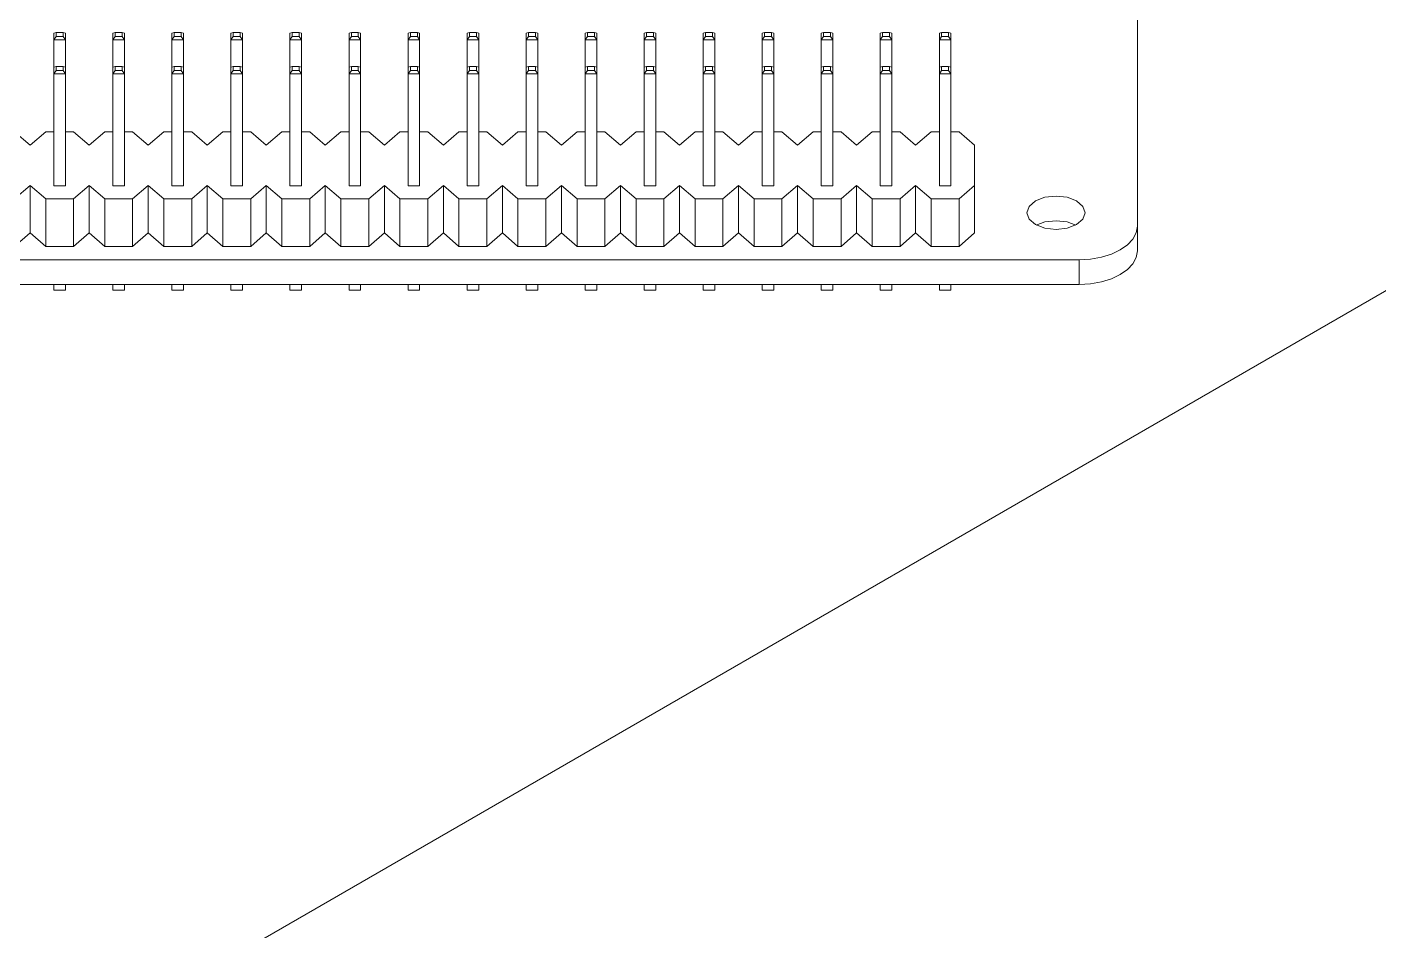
# Model space of a CAD drawing. Header units: millimetres. Extents: x -331 to 5585, y -2655 to 1513.
# Drawn here: x 4997 to 5055.1, y 722.7 to 761.6 of the extents above; entities that cross this region are included whole.
import ezdxf

# ---------------------------------------------------------------- set-up
doc = ezdxf.new("R2010")
doc.units = ezdxf.units.MM

msp = doc.modelspace()

# ---------------------------------------------------------------- linework, layer by layer
at = {"color": 7, "linetype": 'Continuous', "lineweight": 15}
for p, q in [((5156.335, 808.526), (5004.307, 720.762)), ((5044.742, 782.492), (5044.742, 753.051)), ((4998.122, 761.364), (4998.222, 761.388)), ((4998.122, 761.076), (4998.122, 761.364)), ((4998.222, 761.215), (4998.122, 761.076)), ((4998.622, 761.076), (4998.122, 761.076)), ((4998.122, 761.076), (4998.122, 759.898)), ((4998.222, 761.388), (4998.222, 761.215)), ((4998.222, 761.388), (4998.522, 761.388)), ((4998.522, 761.215), (4998.222, 761.215)), ((4998.622, 761.364), (4998.522, 761.388)), ((4998.522, 761.388), (4998.522, 761.215)), ((4998.522, 761.215), (4998.622, 761.076)), ((4998.622, 761.364), (4998.622, 761.076)), ((4998.622, 761.076), (4998.622, 759.898)), ((5000.662, 761.364), (5000.762, 761.388)), ((5000.662, 761.076), (5000.662, 761.364)), ((5000.762, 761.215), (5000.662, 761.076)), ((5001.162, 761.076), (5000.662, 761.076)), ((5000.662, 761.076), (5000.662, 759.898)), ((5000.762, 761.388), (5000.762, 761.215)), ((5000.762, 761.388), (5001.062, 761.388)), ((5001.062, 761.215), (5000.762, 761.215)), ((5001.162, 761.364), (5001.062, 761.388)), ((5001.062, 761.388), (5001.062, 761.215)), ((5001.062, 761.215), (5001.162, 761.076)), ((5001.162, 761.364), (5001.162, 761.076)), ((5001.162, 761.076), (5001.162, 759.898)), ((5003.202, 761.364), (5003.302, 761.388)), ((5003.202, 761.076), (5003.202, 761.364)), ((5003.302, 761.215), (5003.202, 761.076)), ((5003.702, 761.076), (5003.202, 761.076)), ((5003.202, 761.076), (5003.202, 759.898)), ((5003.302, 761.388), (5003.302, 761.215)), ((5003.302, 761.388), (5003.602, 761.388)), ((5003.602, 761.215), (5003.302, 761.215)), ((5003.702, 761.364), (5003.602, 761.388)), ((5003.602, 761.388), (5003.602, 761.215)), ((5003.602, 761.215), (5003.702, 761.076)), ((5003.702, 761.364), (5003.702, 761.076)), ((5003.702, 761.076), (5003.702, 759.898)), ((5005.742, 761.364), (5005.842, 761.388)), ((5005.742, 761.076), (5005.742, 761.364)), ((5005.842, 761.215), (5005.742, 761.076)), ((5006.242, 761.076), (5005.742, 761.076)), ((5005.742, 761.076), (5005.742, 759.898)), ((5005.842, 761.388), (5005.842, 761.215)), ((5005.842, 761.388), (5006.142, 761.388)), ((5006.142, 761.215), (5005.842, 761.215)), ((5006.242, 761.364), (5006.142, 761.388)), ((5006.142, 761.388), (5006.142, 761.215)), ((5006.142, 761.215), (5006.242, 761.076)), ((5006.242, 761.364), (5006.242, 761.076)), ((5006.242, 761.076), (5006.242, 759.898)), ((5008.282, 761.364), (5008.382, 761.388)), ((5008.282, 761.076), (5008.282, 761.364)), ((5008.382, 761.215), (5008.282, 761.076)), ((5008.782, 761.076), (5008.282, 761.076)), ((5008.282, 761.076), (5008.282, 759.898)), ((5008.382, 761.388), (5008.382, 761.215)), ((5008.382, 761.388), (5008.682, 761.388)), ((5008.682, 761.215), (5008.382, 761.215)), ((5008.782, 761.364), (5008.682, 761.388)), ((5008.682, 761.388), (5008.682, 761.215)), ((5008.682, 761.215), (5008.782, 761.076)), ((5008.782, 761.364), (5008.782, 761.076)), ((5008.782, 761.076), (5008.782, 759.898)), ((5010.822, 761.364), (5010.922, 761.388)), ((5010.822, 761.076), (5010.822, 761.364)), ((5010.922, 761.215), (5010.822, 761.076)), ((5011.322, 761.076), (5010.822, 761.076)), ((5010.822, 761.076), (5010.822, 759.898)), ((5010.922, 761.388), (5010.922, 761.215)), ((5010.922, 761.388), (5011.222, 761.388)), ((5011.222, 761.215), (5010.922, 761.215)), ((5011.322, 761.364), (5011.222, 761.388)), ((5011.222, 761.388), (5011.222, 761.215)), ((5011.222, 761.215), (5011.322, 761.076)), ((5011.322, 761.364), (5011.322, 761.076)), ((5011.322, 761.076), (5011.322, 759.898)), ((5013.362, 761.364), (5013.462, 761.388)), ((5013.362, 761.076), (5013.362, 761.364)), ((5013.462, 761.215), (5013.362, 761.076)), ((5013.862, 761.076), (5013.362, 761.076)), ((5013.362, 761.076), (5013.362, 759.898)), ((5013.462, 761.388), (5013.462, 761.215)), ((5013.462, 761.388), (5013.762, 761.388)), ((5013.762, 761.215), (5013.462, 761.215)), ((5013.862, 761.364), (5013.762, 761.388)), ((5013.762, 761.388), (5013.762, 761.215)), ((5013.762, 761.215), (5013.862, 761.076)), ((5013.862, 761.364), (5013.862, 761.076)), ((5013.862, 761.076), (5013.862, 759.898)), ((5015.902, 761.364), (5016.002, 761.388)), ((5015.902, 761.076), (5015.902, 761.364)), ((5016.002, 761.215), (5015.902, 761.076)), ((5016.402, 761.076), (5015.902, 761.076)), ((5015.902, 761.076), (5015.902, 759.898)), ((5016.002, 761.388), (5016.002, 761.215)), ((5016.002, 761.388), (5016.302, 761.388)), ((5016.302, 761.215), (5016.002, 761.215)), ((5016.402, 761.364), (5016.302, 761.388)), ((5016.302, 761.388), (5016.302, 761.215)), ((5016.302, 761.215), (5016.402, 761.076)), ((5016.402, 761.364), (5016.402, 761.076)), ((5016.402, 761.076), (5016.402, 759.898)), ((5018.442, 761.364), (5018.542, 761.388)), ((5018.442, 761.076), (5018.442, 761.364)), ((5018.542, 761.215), (5018.442, 761.076)), ((5018.942, 761.076), (5018.442, 761.076)), ((5018.442, 761.076), (5018.442, 759.898)), ((5018.542, 761.388), (5018.542, 761.215)), ((5018.542, 761.388), (5018.842, 761.388)), ((5018.842, 761.215), (5018.542, 761.215)), ((5018.942, 761.364), (5018.842, 761.388)), ((5018.842, 761.388), (5018.842, 761.215)), ((5018.842, 761.215), (5018.942, 761.076)), ((5018.942, 761.364), (5018.942, 761.076)), ((5018.942, 761.076), (5018.942, 759.898)), ((5020.982, 761.364), (5021.082, 761.388)), ((5020.982, 761.076), (5020.982, 761.364)), ((5021.082, 761.215), (5020.982, 761.076)), ((5021.482, 761.076), (5020.982, 761.076)), ((5020.982, 761.076), (5020.982, 759.898)), ((5021.082, 761.388), (5021.082, 761.215)), ((5021.082, 761.388), (5021.382, 761.388)), ((5021.382, 761.215), (5021.082, 761.215)), ((5021.482, 761.364), (5021.382, 761.388)), ((5021.382, 761.388), (5021.382, 761.215)), ((5021.382, 761.215), (5021.482, 761.076)), ((5021.482, 761.364), (5021.482, 761.076)), ((5021.482, 761.076), (5021.482, 759.898)), ((5023.522, 761.364), (5023.622, 761.388)), ((5023.522, 761.076), (5023.522, 761.364)), ((5023.622, 761.215), (5023.522, 761.076)), ((5024.022, 761.076), (5023.522, 761.076)), ((5023.522, 761.076), (5023.522, 759.898)), ((5023.622, 761.388), (5023.622, 761.215)), ((5023.622, 761.388), (5023.922, 761.388)), ((5023.922, 761.215), (5023.622, 761.215)), ((5024.022, 761.364), (5023.922, 761.388)), ((5023.922, 761.388), (5023.922, 761.215)), ((5023.922, 761.215), (5024.022, 761.076)), ((5024.022, 761.364), (5024.022, 761.076)), ((5024.022, 761.076), (5024.022, 759.898)), ((5026.062, 761.364), (5026.162, 761.388)), ((5026.062, 761.076), (5026.062, 761.364)), ((5026.162, 761.215), (5026.062, 761.076)), ((5026.562, 761.076), (5026.062, 761.076)), ((5026.062, 761.076), (5026.062, 759.898)), ((5026.162, 761.388), (5026.162, 761.215)), ((5026.162, 761.388), (5026.462, 761.388)), ((5026.462, 761.215), (5026.162, 761.215)), ((5026.562, 761.364), (5026.462, 761.388)), ((5026.462, 761.388), (5026.462, 761.215)), ((5026.462, 761.215), (5026.562, 761.076)), ((5026.562, 761.364), (5026.562, 761.076)), ((5026.562, 761.076), (5026.562, 759.898)), ((5028.602, 761.364), (5028.702, 761.388)), ((5028.602, 761.076), (5028.602, 761.364)), ((5028.702, 761.215), (5028.602, 761.076)), ((5029.102, 761.076), (5028.602, 761.076)), ((5028.602, 761.076), (5028.602, 759.898)), ((5028.702, 761.388), (5028.702, 761.215)), ((5028.702, 761.388), (5029.002, 761.388)), ((5029.002, 761.215), (5028.702, 761.215)), ((5029.102, 761.364), (5029.002, 761.388)), ((5029.002, 761.388), (5029.002, 761.215)), ((5029.002, 761.215), (5029.102, 761.076)), ((5029.102, 761.364), (5029.102, 761.076)), ((5029.102, 761.076), (5029.102, 759.898)), ((5031.142, 761.364), (5031.242, 761.388)), ((5031.142, 761.076), (5031.142, 761.364)), ((5031.242, 761.215), (5031.142, 761.076)), ((5031.642, 761.076), (5031.142, 761.076)), ((5031.142, 761.076), (5031.142, 759.898)), ((5031.242, 761.388), (5031.242, 761.215)), ((5031.242, 761.388), (5031.542, 761.388)), ((5031.542, 761.215), (5031.242, 761.215)), ((5031.642, 761.364), (5031.542, 761.388)), ((5031.542, 761.388), (5031.542, 761.215)), ((5031.542, 761.215), (5031.642, 761.076)), ((5031.642, 761.364), (5031.642, 761.076)), ((5031.642, 761.076), (5031.642, 759.898)), ((5033.682, 761.364), (5033.782, 761.388)), ((5033.682, 761.076), (5033.682, 761.364)), ((5033.782, 761.215), (5033.682, 761.076)), ((5034.182, 761.076), (5033.682, 761.076)), ((5033.682, 761.076), (5033.682, 759.898)), ((5033.782, 761.388), (5033.782, 761.215)), ((5033.782, 761.388), (5034.082, 761.388)), ((5034.082, 761.215), (5033.782, 761.215)), ((5034.182, 761.364), (5034.082, 761.388)), ((5034.082, 761.388), (5034.082, 761.215)), ((5034.082, 761.215), (5034.182, 761.076)), ((5034.182, 761.364), (5034.182, 761.076)), ((5034.182, 761.076), (5034.182, 759.898)), ((5036.222, 761.364), (5036.322, 761.388)), ((5036.222, 761.076), (5036.222, 761.364)), ((5036.322, 761.215), (5036.222, 761.076)), ((5036.722, 761.076), (5036.222, 761.076)), ((5036.222, 761.076), (5036.222, 759.898)), ((5036.322, 761.388), (5036.322, 761.215)), ((5036.322, 761.388), (5036.622, 761.388)), ((5036.622, 761.215), (5036.322, 761.215)), ((5036.722, 761.364), (5036.622, 761.388)), ((5036.622, 761.388), (5036.622, 761.215)), ((5036.622, 761.215), (5036.722, 761.076)), ((5036.722, 761.364), (5036.722, 761.076)), ((5036.722, 761.076), (5036.722, 759.898)), ((4998.122, 759.898), (4998.222, 759.922)), ((4998.122, 759.609), (4998.122, 759.898)), ((4998.222, 759.749), (4998.122, 759.609)), ((4998.222, 759.922), (4998.222, 759.749)), ((4998.222, 759.922), (4998.522, 759.922)), ((4998.522, 759.749), (4998.222, 759.749)), ((4998.522, 759.922), (4998.522, 759.749)), ((4998.622, 759.898), (4998.522, 759.922)), ((4998.522, 759.749), (4998.622, 759.609)), ((4998.622, 759.898), (4998.622, 759.609)), ((5000.662, 759.898), (5000.762, 759.922)), ((5000.662, 759.609), (5000.662, 759.898)), ((5000.762, 759.749), (5000.662, 759.609)), ((5000.762, 759.922), (5000.762, 759.749)), ((5000.762, 759.922), (5001.062, 759.922)), ((5001.062, 759.749), (5000.762, 759.749)), ((5001.062, 759.922), (5001.062, 759.749)), ((5001.162, 759.898), (5001.062, 759.922)), ((5001.062, 759.749), (5001.162, 759.609)), ((5001.162, 759.898), (5001.162, 759.609)), ((5003.202, 759.898), (5003.302, 759.922)), ((5003.202, 759.609), (5003.202, 759.898)), ((5003.302, 759.749), (5003.202, 759.609)), ((5003.302, 759.922), (5003.302, 759.749)), ((5003.302, 759.922), (5003.602, 759.922)), ((5003.602, 759.749), (5003.302, 759.749)), ((5003.602, 759.922), (5003.602, 759.749)), ((5003.702, 759.898), (5003.602, 759.922)), ((5003.602, 759.749), (5003.702, 759.609)), ((5003.702, 759.898), (5003.702, 759.609)), ((5005.742, 759.898), (5005.842, 759.922)), ((5005.742, 759.609), (5005.742, 759.898)), ((5005.842, 759.749), (5005.742, 759.609)), ((5005.842, 759.922), (5005.842, 759.749)), ((5005.842, 759.922), (5006.142, 759.922)), ((5006.142, 759.749), (5005.842, 759.749)), ((5006.142, 759.922), (5006.142, 759.749)), ((5006.242, 759.898), (5006.142, 759.922)), ((5006.142, 759.749), (5006.242, 759.609)), ((5006.242, 759.898), (5006.242, 759.609)), ((5008.282, 759.898), (5008.382, 759.922)), ((5008.282, 759.609), (5008.282, 759.898)), ((5008.382, 759.749), (5008.282, 759.609)), ((5008.382, 759.922), (5008.382, 759.749)), ((5008.382, 759.922), (5008.682, 759.922)), ((5008.682, 759.749), (5008.382, 759.749)), ((5008.682, 759.922), (5008.682, 759.749)), ((5008.782, 759.898), (5008.682, 759.922)), ((5008.682, 759.749), (5008.782, 759.609)), ((5008.782, 759.898), (5008.782, 759.609)), ((5010.822, 759.898), (5010.922, 759.922)), ((5010.822, 759.609), (5010.822, 759.898)), ((5010.922, 759.749), (5010.822, 759.609)), ((5010.922, 759.922), (5010.922, 759.749)), ((5010.922, 759.922), (5011.222, 759.922)), ((5011.222, 759.749), (5010.922, 759.749)), ((5011.222, 759.922), (5011.222, 759.749)), ((5011.322, 759.898), (5011.222, 759.922)), ((5011.222, 759.749), (5011.322, 759.609)), ((5011.322, 759.898), (5011.322, 759.609)), ((5013.362, 759.898), (5013.462, 759.922)), ((5013.362, 759.609), (5013.362, 759.898)), ((5013.462, 759.749), (5013.362, 759.609)), ((5013.462, 759.922), (5013.462, 759.749)), ((5013.462, 759.922), (5013.762, 759.922)), ((5013.762, 759.749), (5013.462, 759.749)), ((5013.762, 759.922), (5013.762, 759.749)), ((5013.862, 759.898), (5013.762, 759.922)), ((5013.762, 759.749), (5013.862, 759.609)), ((5013.862, 759.898), (5013.862, 759.609)), ((5015.902, 759.898), (5016.002, 759.922)), ((5015.902, 759.609), (5015.902, 759.898)), ((5016.002, 759.749), (5015.902, 759.609)), ((5016.002, 759.922), (5016.002, 759.749)), ((5016.002, 759.922), (5016.302, 759.922)), ((5016.302, 759.749), (5016.002, 759.749)), ((5016.302, 759.922), (5016.302, 759.749)), ((5016.402, 759.898), (5016.302, 759.922)), ((5016.302, 759.749), (5016.402, 759.609)), ((5016.402, 759.898), (5016.402, 759.609)), ((5018.442, 759.898), (5018.542, 759.922)), ((5018.442, 759.609), (5018.442, 759.898)), ((5018.542, 759.749), (5018.442, 759.609)), ((5018.542, 759.922), (5018.542, 759.749)), ((5018.542, 759.922), (5018.842, 759.922)), ((5018.842, 759.749), (5018.542, 759.749)), ((5018.842, 759.922), (5018.842, 759.749)), ((5018.942, 759.898), (5018.842, 759.922)), ((5018.842, 759.749), (5018.942, 759.609)), ((5018.942, 759.898), (5018.942, 759.609)), ((5020.982, 759.898), (5021.082, 759.922)), ((5020.982, 759.609), (5020.982, 759.898)), ((5021.082, 759.749), (5020.982, 759.609)), ((5021.082, 759.922), (5021.082, 759.749)), ((5021.082, 759.922), (5021.382, 759.922)), ((5021.382, 759.749), (5021.082, 759.749)), ((5021.382, 759.922), (5021.382, 759.749)), ((5021.482, 759.898), (5021.382, 759.922)), ((5021.382, 759.749), (5021.482, 759.609)), ((5021.482, 759.898), (5021.482, 759.609)), ((5023.522, 759.898), (5023.622, 759.922)), ((5023.522, 759.609), (5023.522, 759.898)), ((5023.622, 759.749), (5023.522, 759.609)), ((5023.622, 759.922), (5023.622, 759.749)), ((5023.622, 759.922), (5023.922, 759.922)), ((5023.922, 759.749), (5023.622, 759.749)), ((5023.922, 759.922), (5023.922, 759.749)), ((5024.022, 759.898), (5023.922, 759.922)), ((5023.922, 759.749), (5024.022, 759.609)), ((5024.022, 759.898), (5024.022, 759.609)), ((5026.062, 759.898), (5026.162, 759.922)), ((5026.062, 759.609), (5026.062, 759.898)), ((5026.162, 759.749), (5026.062, 759.609)), ((5026.162, 759.922), (5026.162, 759.749)), ((5026.162, 759.922), (5026.462, 759.922)), ((5026.462, 759.749), (5026.162, 759.749)), ((5026.462, 759.922), (5026.462, 759.749)), ((5026.562, 759.898), (5026.462, 759.922)), ((5026.462, 759.749), (5026.562, 759.609)), ((5026.562, 759.898), (5026.562, 759.609)), ((5028.602, 759.898), (5028.702, 759.922)), ((5028.602, 759.609), (5028.602, 759.898)), ((5028.702, 759.749), (5028.602, 759.609)), ((5028.702, 759.922), (5028.702, 759.749)), ((5028.702, 759.922), (5029.002, 759.922)), ((5029.002, 759.749), (5028.702, 759.749)), ((5029.002, 759.922), (5029.002, 759.749)), ((5029.102, 759.898), (5029.002, 759.922)), ((5029.002, 759.749), (5029.102, 759.609)), ((5029.102, 759.898), (5029.102, 759.609)), ((5031.142, 759.898), (5031.242, 759.922)), ((5031.142, 759.609), (5031.142, 759.898)), ((5031.242, 759.749), (5031.142, 759.609)), ((5031.242, 759.922), (5031.242, 759.749)), ((5031.242, 759.922), (5031.542, 759.922)), ((5031.542, 759.749), (5031.242, 759.749)), ((5031.542, 759.922), (5031.542, 759.749)), ((5031.642, 759.898), (5031.542, 759.922)), ((5031.542, 759.749), (5031.642, 759.609)), ((5031.642, 759.898), (5031.642, 759.609)), ((5033.682, 759.898), (5033.782, 759.922)), ((5033.682, 759.609), (5033.682, 759.898)), ((5033.782, 759.749), (5033.682, 759.609)), ((5033.782, 759.922), (5033.782, 759.749)), ((5033.782, 759.922), (5034.082, 759.922)), ((5034.082, 759.749), (5033.782, 759.749)), ((5034.082, 759.922), (5034.082, 759.749)), ((5034.182, 759.898), (5034.082, 759.922)), ((5034.082, 759.749), (5034.182, 759.609)), ((5034.182, 759.898), (5034.182, 759.609)), ((5036.222, 759.898), (5036.322, 759.922)), ((5036.222, 759.609), (5036.222, 759.898)), ((5036.322, 759.749), (5036.222, 759.609)), ((5036.322, 759.922), (5036.322, 759.749)), ((5036.322, 759.922), (5036.622, 759.922)), ((5036.622, 759.749), (5036.322, 759.749)), ((5036.622, 759.922), (5036.622, 759.749)), ((5036.722, 759.898), (5036.622, 759.922)), ((5036.622, 759.749), (5036.722, 759.609)), ((5036.722, 759.898), (5036.722, 759.609)), ((4998.622, 759.609), (4998.122, 759.609)), ((4998.122, 759.609), (4998.122, 754.792)), ((4998.622, 759.609), (4998.622, 754.792)), ((5001.162, 759.609), (5000.662, 759.609)), ((5000.662, 759.609), (5000.662, 754.792)), ((5001.162, 759.609), (5001.162, 754.792)), ((5003.702, 759.609), (5003.202, 759.609)), ((5003.202, 759.609), (5003.202, 754.792)), ((5003.702, 759.609), (5003.702, 754.792)), ((5006.242, 759.609), (5005.742, 759.609)), ((5005.742, 759.609), (5005.742, 754.792)), ((5006.242, 759.609), (5006.242, 754.792)), ((5008.782, 759.609), (5008.282, 759.609)), ((5008.282, 759.609), (5008.282, 754.792)), ((5008.782, 759.609), (5008.782, 754.792)), ((5011.322, 759.609), (5010.822, 759.609)), ((5010.822, 759.609), (5010.822, 754.792)), ((5011.322, 759.609), (5011.322, 754.792)), ((5013.862, 759.609), (5013.362, 759.609)), ((5013.362, 759.609), (5013.362, 754.792)), ((5013.862, 759.609), (5013.862, 754.792)), ((5016.402, 759.609), (5015.902, 759.609)), ((5015.902, 759.609), (5015.902, 754.792)), ((5016.402, 759.609), (5016.402, 754.792)), ((5018.942, 759.609), (5018.442, 759.609)), ((5018.442, 759.609), (5018.442, 754.792)), ((5018.942, 759.609), (5018.942, 754.792)), ((5021.482, 759.609), (5020.982, 759.609)), ((5020.982, 759.609), (5020.982, 754.792)), ((5021.482, 759.609), (5021.482, 754.792)), ((5024.022, 759.609), (5023.522, 759.609)), ((5023.522, 759.609), (5023.522, 754.792)), ((5024.022, 759.609), (5024.022, 754.792)), ((5026.562, 759.609), (5026.062, 759.609)), ((5026.062, 759.609), (5026.062, 754.792)), ((5026.562, 759.609), (5026.562, 754.792)), ((5029.102, 759.609), (5028.602, 759.609)), ((5028.602, 759.609), (5028.602, 754.792)), ((5029.102, 759.609), (5029.102, 754.792)), ((5031.642, 759.609), (5031.142, 759.609)), ((5031.142, 759.609), (5031.142, 754.792)), ((5031.642, 759.609), (5031.642, 754.792)), ((5034.182, 759.609), (5033.682, 759.609)), ((5033.682, 759.609), (5033.682, 754.792)), ((5034.182, 759.609), (5034.182, 754.792)), ((5036.722, 759.609), (5036.222, 759.609)), ((5036.222, 759.609), (5036.222, 754.792)), ((5036.722, 759.609), (5036.722, 754.792)), ((4996.432, 757.113), (4997.102, 756.535)), ((4997.102, 756.535), (4997.772, 757.113)), ((4997.772, 757.113), (4998.122, 757.113)), ((4998.622, 757.113), (4998.972, 757.113)), ((4998.972, 757.113), (4999.642, 756.535)), ((4999.642, 756.535), (5000.312, 757.113)), ((5000.312, 757.113), (5000.662, 757.113)), ((5001.162, 757.113), (5001.512, 757.113)), ((5001.512, 757.113), (5002.182, 756.535)), ((5002.182, 756.535), (5002.852, 757.113)), ((5002.852, 757.113), (5003.202, 757.113)), ((5003.702, 757.113), (5004.052, 757.113)), ((5004.052, 757.113), (5004.722, 756.535)), ((5004.722, 756.535), (5005.392, 757.113)), ((5005.392, 757.113), (5005.742, 757.113)), ((5006.242, 757.113), (5006.592, 757.113)), ((5006.592, 757.113), (5007.262, 756.535)), ((5007.262, 756.535), (5007.932, 757.113)), ((5007.932, 757.113), (5008.282, 757.113)), ((5008.782, 757.113), (5009.132, 757.113)), ((5009.132, 757.113), (5009.802, 756.535)), ((5009.802, 756.535), (5010.472, 757.113)), ((5010.472, 757.113), (5010.822, 757.113)), ((5011.322, 757.113), (5011.672, 757.113)), ((5011.672, 757.113), (5012.342, 756.535)), ((5012.342, 756.535), (5013.012, 757.113)), ((5013.012, 757.113), (5013.362, 757.113)), ((5013.862, 757.113), (5014.212, 757.113)), ((5014.212, 757.113), (5014.882, 756.535)), ((5014.882, 756.535), (5015.552, 757.113)), ((5015.552, 757.113), (5015.902, 757.113)), ((5016.402, 757.113), (5016.752, 757.113)), ((5016.752, 757.113), (5017.422, 756.535)), ((5017.422, 756.535), (5018.092, 757.113)), ((5018.092, 757.113), (5018.442, 757.113)), ((5018.942, 757.113), (5019.292, 757.113)), ((5019.292, 757.113), (5019.962, 756.535)), ((5019.962, 756.535), (5020.632, 757.113)), ((5020.632, 757.113), (5020.982, 757.113)), ((5021.482, 757.113), (5021.832, 757.113)), ((5021.832, 757.113), (5022.502, 756.535)), ((5022.502, 756.535), (5023.172, 757.113)), ((5023.172, 757.113), (5023.522, 757.113)), ((5024.022, 757.113), (5024.372, 757.113)), ((5024.372, 757.113), (5025.042, 756.535)), ((5025.042, 756.535), (5025.712, 757.113)), ((5025.712, 757.113), (5026.062, 757.113)), ((5026.562, 757.113), (5026.912, 757.113)), ((5026.912, 757.113), (5027.582, 756.535)), ((5027.582, 756.535), (5028.252, 757.113)), ((5028.252, 757.113), (5028.602, 757.113)), ((5029.102, 757.113), (5029.452, 757.113)), ((5029.452, 757.113), (5030.122, 756.535)), ((5030.122, 756.535), (5030.792, 757.113)), ((5030.792, 757.113), (5031.142, 757.113)), ((5031.642, 757.113), (5031.992, 757.113)), ((5031.992, 757.113), (5032.662, 756.535)), ((5032.662, 756.535), (5033.332, 757.113)), ((5033.332, 757.113), (5033.682, 757.113)), ((5034.182, 757.113), (5034.532, 757.113)), ((5034.532, 757.113), (5035.202, 756.535)), ((5035.202, 756.535), (5035.872, 757.113)), ((5035.872, 757.113), (5036.222, 757.113)), ((5036.722, 757.113), (5037.072, 757.113)), ((5037.072, 757.113), (5037.742, 756.535)), ((5037.742, 754.803), (5037.742, 756.535)), ((4997.102, 754.803), (4996.432, 754.226)), ((4997.772, 754.226), (4997.102, 754.803)), ((4997.102, 752.762), (4997.102, 754.803)), ((4998.122, 754.792), (4998.622, 754.792)), ((4999.642, 754.803), (4998.972, 754.226)), ((5000.312, 754.226), (4999.642, 754.803)), ((4999.642, 752.762), (4999.642, 754.803)), ((5000.662, 754.792), (5001.162, 754.792)), ((5002.182, 754.803), (5001.512, 754.226)), ((5002.852, 754.226), (5002.182, 754.803)), ((5002.182, 752.762), (5002.182, 754.803)), ((5003.202, 754.792), (5003.702, 754.792)), ((5004.722, 754.803), (5004.052, 754.226)), ((5005.392, 754.226), (5004.722, 754.803)), ((5004.722, 752.762), (5004.722, 754.803)), ((5005.742, 754.792), (5006.242, 754.792)), ((5007.262, 754.803), (5006.592, 754.226)), ((5007.932, 754.226), (5007.262, 754.803)), ((5007.262, 752.762), (5007.262, 754.803)), ((5008.282, 754.792), (5008.782, 754.792)), ((5009.802, 754.803), (5009.132, 754.226)), ((5010.472, 754.226), (5009.802, 754.803)), ((5009.802, 752.762), (5009.802, 754.803)), ((5010.822, 754.792), (5011.322, 754.792)), ((5012.342, 754.803), (5011.672, 754.226)), ((5013.012, 754.226), (5012.342, 754.803)), ((5012.342, 752.762), (5012.342, 754.803)), ((5013.362, 754.792), (5013.862, 754.792)), ((5014.882, 754.803), (5014.212, 754.226)), ((5015.552, 754.226), (5014.882, 754.803)), ((5014.882, 754.803), (5014.882, 752.762)), ((5015.902, 754.792), (5016.402, 754.792)), ((5017.422, 754.803), (5016.752, 754.226)), ((5018.092, 754.226), (5017.422, 754.803)), ((5017.422, 754.803), (5017.422, 752.762)), ((5018.442, 754.792), (5018.942, 754.792)), ((5019.962, 754.803), (5019.292, 754.226)), ((5020.632, 754.226), (5019.962, 754.803)), ((5019.962, 754.803), (5019.962, 752.762)), ((5020.982, 754.792), (5021.482, 754.792)), ((5022.502, 754.803), (5021.832, 754.226)), ((5023.172, 754.226), (5022.502, 754.803)), ((5022.502, 754.803), (5022.502, 752.762)), ((5023.522, 754.792), (5024.022, 754.792)), ((5025.042, 754.803), (5024.372, 754.226)), ((5025.712, 754.226), (5025.042, 754.803)), ((5025.042, 754.803), (5025.042, 752.762)), ((5026.062, 754.792), (5026.562, 754.792)), ((5027.582, 754.803), (5026.912, 754.226)), ((5028.252, 754.226), (5027.582, 754.803)), ((5027.582, 754.803), (5027.582, 752.762)), ((5028.602, 754.792), (5029.102, 754.792)), ((5030.122, 754.803), (5029.452, 754.226)), ((5030.792, 754.226), (5030.122, 754.803)), ((5030.122, 754.803), (5030.122, 752.762)), ((5031.142, 754.792), (5031.642, 754.792)), ((5032.662, 754.803), (5031.992, 754.226)), ((5033.332, 754.226), (5032.662, 754.803)), ((5032.662, 754.803), (5032.662, 752.762)), ((5033.682, 754.792), (5034.182, 754.792)), ((5035.202, 754.803), (5034.532, 754.226)), ((5035.872, 754.226), (5035.202, 754.803)), ((5035.202, 754.803), (5035.202, 752.762)), ((5036.222, 754.792), (5036.722, 754.792)), ((5037.742, 754.803), (5037.072, 754.226)), ((5037.742, 754.803), (5037.742, 752.762)), ((4998.972, 754.226), (4997.772, 754.226)), ((4997.772, 752.185), (4997.772, 754.226)), ((4998.972, 752.185), (4998.972, 754.226)), ((5001.512, 754.226), (5000.312, 754.226)), ((5000.312, 752.185), (5000.312, 754.226)), ((5001.512, 752.185), (5001.512, 754.226)), ((5004.052, 754.226), (5002.852, 754.226)), ((5002.852, 752.185), (5002.852, 754.226)), ((5004.052, 752.185), (5004.052, 754.226)), ((5006.592, 754.226), (5005.392, 754.226)), ((5005.392, 752.185), (5005.392, 754.226)), ((5006.592, 752.185), (5006.592, 754.226)), ((5009.132, 754.226), (5007.932, 754.226)), ((5007.932, 752.185), (5007.932, 754.226)), ((5009.132, 752.185), (5009.132, 754.226)), ((5011.672, 754.226), (5010.472, 754.226)), ((5010.472, 752.185), (5010.472, 754.226)), ((5011.672, 752.185), (5011.672, 754.226)), ((5014.212, 754.226), (5013.012, 754.226)), ((5013.012, 754.226), (5013.012, 752.185)), ((5014.212, 754.226), (5014.212, 752.185)), ((5016.752, 754.226), (5015.552, 754.226)), ((5015.552, 754.226), (5015.552, 752.185)), ((5016.752, 754.226), (5016.752, 752.185)), ((5019.292, 754.226), (5018.092, 754.226)), ((5018.092, 754.226), (5018.092, 752.185)), ((5019.292, 754.226), (5019.292, 752.185)), ((5021.832, 754.226), (5020.632, 754.226)), ((5020.632, 754.226), (5020.632, 752.185)), ((5021.832, 754.226), (5021.832, 752.185)), ((5024.372, 754.226), (5023.172, 754.226)), ((5023.172, 754.226), (5023.172, 752.185)), ((5024.372, 754.226), (5024.372, 752.185)), ((5026.912, 754.226), (5025.712, 754.226)), ((5025.712, 754.226), (5025.712, 752.185)), ((5026.912, 754.226), (5026.912, 752.185)), ((5029.452, 754.226), (5028.252, 754.226)), ((5028.252, 754.226), (5028.252, 752.185)), ((5029.452, 754.226), (5029.452, 752.185)), ((5031.992, 754.226), (5030.792, 754.226)), ((5030.792, 754.226), (5030.792, 752.185)), ((5031.992, 754.226), (5031.992, 752.185)), ((5034.532, 754.226), (5033.332, 754.226)), ((5033.332, 754.226), (5033.332, 752.185)), ((5034.532, 754.226), (5034.532, 752.185)), ((5037.072, 754.226), (5035.872, 754.226)), ((5035.872, 754.226), (5035.872, 752.185)), ((5037.072, 754.226), (5037.072, 752.185)), ((4996.432, 752.185), (4997.102, 752.762)), ((4997.102, 752.762), (4997.772, 752.185)), ((4998.972, 752.185), (4999.642, 752.762)), ((4999.642, 752.762), (5000.312, 752.185)), ((5001.512, 752.185), (5002.182, 752.762)), ((5002.182, 752.762), (5002.852, 752.185)), ((5004.052, 752.185), (5004.722, 752.762)), ((5004.722, 752.762), (5005.392, 752.185)), ((5006.592, 752.185), (5007.262, 752.762)), ((5007.262, 752.762), (5007.932, 752.185)), ((5009.132, 752.185), (5009.802, 752.762)), ((5009.802, 752.762), (5010.472, 752.185)), ((5011.672, 752.185), (5012.342, 752.762)), ((5012.342, 752.762), (5013.012, 752.185)), ((5014.212, 752.185), (5014.882, 752.762)), ((5014.882, 752.762), (5015.552, 752.185)), ((5016.752, 752.185), (5017.422, 752.762)), ((5017.422, 752.762), (5018.092, 752.185)), ((5019.292, 752.185), (5019.962, 752.762)), ((5019.962, 752.762), (5020.632, 752.185)), ((5021.832, 752.185), (5022.502, 752.762)), ((5022.502, 752.762), (5023.172, 752.185)), ((5024.372, 752.185), (5025.042, 752.762)), ((5025.042, 752.762), (5025.712, 752.185)), ((5026.912, 752.185), (5027.582, 752.762)), ((5027.582, 752.762), (5028.252, 752.185)), ((5029.452, 752.185), (5030.122, 752.762)), ((5030.122, 752.762), (5030.792, 752.185)), ((5031.992, 752.185), (5032.662, 752.762)), ((5032.662, 752.762), (5033.332, 752.185)), ((5034.532, 752.185), (5035.202, 752.762)), ((5035.202, 752.762), (5035.872, 752.185)), ((5037.742, 752.762), (5037.072, 752.185)), ((5044.742, 753.051), (5044.742, 751.989)), ((4997.772, 752.185), (4998.972, 752.185)), ((5000.312, 752.185), (5001.512, 752.185)), ((5002.852, 752.185), (5004.052, 752.185)), ((5005.392, 752.185), (5006.592, 752.185)), ((5007.932, 752.185), (5009.132, 752.185)), ((5010.472, 752.185), (5011.672, 752.185)), ((5013.012, 752.185), (5014.212, 752.185)), ((5015.552, 752.185), (5016.752, 752.185)), ((5018.092, 752.185), (5019.292, 752.185)), ((5020.632, 752.185), (5021.832, 752.185)), ((5023.172, 752.185), (5024.372, 752.185)), ((5025.712, 752.185), (5026.912, 752.185)), ((5028.252, 752.185), (5029.452, 752.185)), ((5030.792, 752.185), (5031.992, 752.185)), ((5033.332, 752.185), (5034.532, 752.185)), ((5035.872, 752.185), (5037.072, 752.185)), ((5042.242, 751.607), (4962.242, 751.607)), ((5042.242, 751.607), (5042.242, 750.546)), ((4962.242, 750.546), (5042.242, 750.546)), ((4998.122, 750.301), (4998.122, 750.546)), ((4998.622, 750.301), (4998.622, 750.546)), ((5000.662, 750.301), (5000.662, 750.546)), ((5001.162, 750.301), (5001.162, 750.546)), ((5003.202, 750.301), (5003.202, 750.546)), ((5003.702, 750.301), (5003.702, 750.546)), ((5005.742, 750.301), (5005.742, 750.546)), ((5006.242, 750.301), (5006.242, 750.546)), ((5008.282, 750.301), (5008.282, 750.546)), ((5008.782, 750.301), (5008.782, 750.546)), ((5010.822, 750.301), (5010.822, 750.546)), ((5011.322, 750.301), (5011.322, 750.546)), ((5013.362, 750.301), (5013.362, 750.546)), ((5013.862, 750.301), (5013.862, 750.546)), ((5015.902, 750.301), (5015.902, 750.546)), ((5016.402, 750.301), (5016.402, 750.546)), ((5018.442, 750.301), (5018.442, 750.546)), ((5018.942, 750.301), (5018.942, 750.546)), ((5020.982, 750.301), (5020.982, 750.546)), ((5021.482, 750.301), (5021.482, 750.546)), ((5023.522, 750.301), (5023.522, 750.546)), ((5024.022, 750.301), (5024.022, 750.546)), ((5026.062, 750.301), (5026.062, 750.546)), ((5026.562, 750.301), (5026.562, 750.546)), ((5028.602, 750.301), (5028.602, 750.546)), ((5029.102, 750.301), (5029.102, 750.546)), ((5031.142, 750.301), (5031.142, 750.546)), ((5031.642, 750.301), (5031.642, 750.546)), ((5033.682, 750.301), (5033.682, 750.546)), ((5034.182, 750.301), (5034.182, 750.546)), ((5036.222, 750.301), (5036.222, 750.546)), ((5036.722, 750.301), (5036.722, 750.546)), ((4998.122, 750.301), (4998.622, 750.301)), ((5000.662, 750.301), (5001.162, 750.301)), ((5003.202, 750.301), (5003.702, 750.301)), ((5005.742, 750.301), (5006.242, 750.301)), ((5008.282, 750.301), (5008.782, 750.301)), ((5010.822, 750.301), (5011.322, 750.301)), ((5013.362, 750.301), (5013.862, 750.301)), ((5015.902, 750.301), (5016.402, 750.301)), ((5018.442, 750.301), (5018.942, 750.301)), ((5020.982, 750.301), (5021.482, 750.301)), ((5023.522, 750.301), (5024.022, 750.301)), ((5026.062, 750.301), (5026.562, 750.301)), ((5028.602, 750.301), (5029.102, 750.301)), ((5031.142, 750.301), (5031.642, 750.301)), ((5033.682, 750.301), (5034.182, 750.301)), ((5036.222, 750.301), (5036.722, 750.301))]:
    msp.add_line(p, q, dxfattribs=at)
at = {"color": 7, "linetype": 'Continuous', "lineweight": 15, "flags": 128}
for points in [[(5041.242, 754.35), (5041.72, 754.295), (5042.126, 754.138), (5042.397, 753.904), (5042.492, 753.628), (5042.397, 753.352), (5042.126, 753.118), (5041.72, 752.961), (5041.242, 752.906), (5040.763, 752.961), (5040.358, 753.118), (5040.087, 753.352), (5039.992, 753.628), (5040.087, 753.904), (5040.358, 754.138), (5040.763, 754.295), (5041.242, 754.35)], [(5040.395, 753.097), (5040.763, 753.233), (5041.242, 753.288)], [(5041.242, 753.288), (5041.72, 753.233), (5042.089, 753.097)], [(5044.742, 753.051), (5044.694, 752.769), (5044.551, 752.498), (5044.32, 752.249), (5044.009, 752.03), (5043.631, 751.851), (5043.198, 751.717), (5042.729, 751.635), (5042.242, 751.607)], [(5042.242, 750.546), (5042.729, 750.574), (5043.198, 750.656), (5043.631, 750.789), (5044.009, 750.969), (5044.32, 751.187), (5044.551, 751.437), (5044.694, 751.708), (5044.742, 751.989)]]:
    msp.add_lwpolyline(points, dxfattribs=at)

doc.saveas('drawing.dxf')
